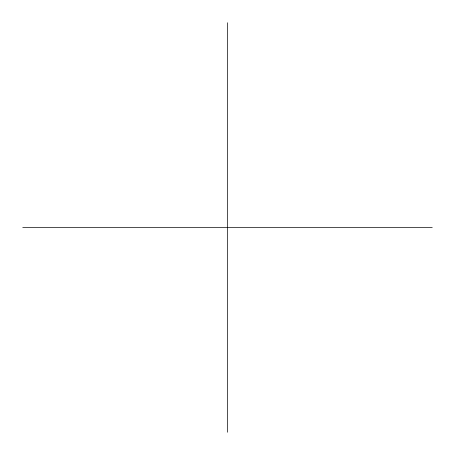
<?xml version="1.0" encoding="UTF-8"?>
<svg xmlns="http://www.w3.org/2000/svg" width="455" height="455" viewBox="0 0 455 455"><rect width="100%" height="100%" fill="white"/><g stroke="black" fill="none" stroke-linecap="round" stroke-linejoin="round"><path stroke-width="0.68" d="M22.75 227.5L432.25 227.5M227.5 22.75L227.5 432.25"/></g></svg>
